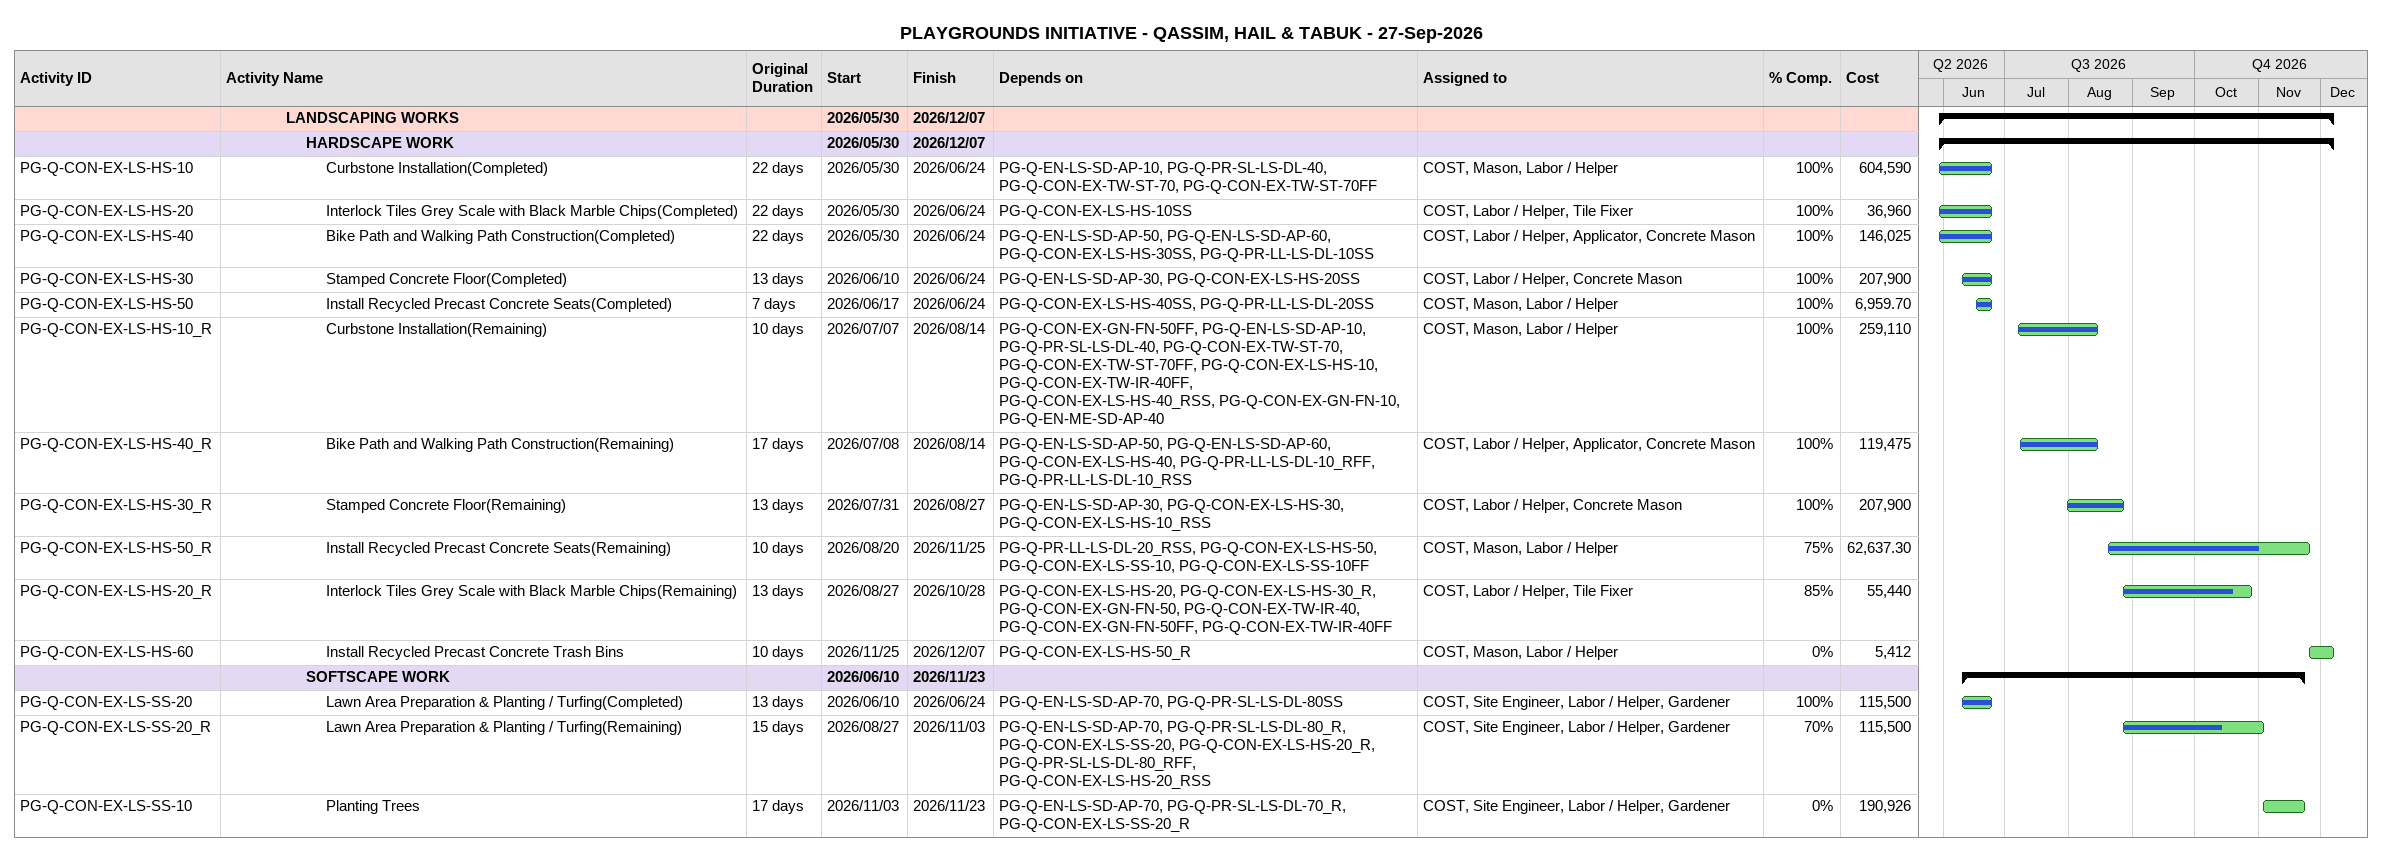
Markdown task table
PLAYGROUNDS INITIATIVE - QASSIM, HAIL & TABUK - 27-Sep-2026

| ID | Level | Task | Original duration | Start | Finish | Predecessors | Resources | % complete | Cost |
|---|---|---|---|---|---|---|---|---|---|
|  | 4 | **LANDSCAPING WORKS** |  | 2026-05-30 | 2026-12-07 |  |  |  |  |
|  | 5 | **HARDSCAPE WORK** |  | 2026-05-30 | 2026-12-07 |  |  |  |  |
| PG-Q-CON-EX-LS-HS-10 | 6 | Curbstone Installation(Completed) | 22d | 2026-05-30 | 2026-06-24 | PG-Q-EN-LS-SD-AP-10, PG-Q-PR-SL-LS-DL-40, PG-Q-CON-EX-TW-ST-70, PG-Q-CON-EX-TW-ST-70FF | COST, Mason, Labor / Helper | 100 | 604590 |
| PG-Q-CON-EX-LS-HS-20 | 6 | Interlock Tiles Grey Scale with Black Marble Chips(Completed) | 22d | 2026-05-30 | 2026-06-24 | PG-Q-CON-EX-LS-HS-10SS | COST, Labor / Helper, Tile Fixer | 100 | 36960 |
| PG-Q-CON-EX-LS-HS-40 | 6 | Bike Path and Walking Path Construction(Completed) | 22d | 2026-05-30 | 2026-06-24 | PG-Q-EN-LS-SD-AP-50, PG-Q-EN-LS-SD-AP-60, PG-Q-CON-EX-LS-HS-30SS, PG-Q-PR-LL-LS-DL-10SS | COST, Labor / Helper, Applicator, Concrete Mason | 100 | 146025 |
| PG-Q-CON-EX-LS-HS-30 | 6 | Stamped Concrete Floor(Completed) | 13d | 2026-06-10 | 2026-06-24 | PG-Q-EN-LS-SD-AP-30, PG-Q-CON-EX-LS-HS-20SS | COST, Labor / Helper, Concrete Mason | 100 | 207900 |
| PG-Q-CON-EX-LS-HS-50 | 6 | Install Recycled Precast Concrete Seats(Completed) | 7d | 2026-06-17 | 2026-06-24 | PG-Q-CON-EX-LS-HS-40SS, PG-Q-PR-LL-LS-DL-20SS | COST, Mason, Labor / Helper | 100 | 6959.70 |
| PG-Q-CON-EX-LS-HS-10_R | 6 | Curbstone Installation(Remaining) | 10d | 2026-07-07 | 2026-08-14 | PG-Q-CON-EX-GN-FN-50FF, PG-Q-EN-LS-SD-AP-10, PG-Q-PR-SL-LS-DL-40, PG-Q-CON-EX-TW-ST-70, PG-Q-CON-EX-TW-ST-70FF, PG-Q-CON-EX-LS-HS-10, PG-Q-CON-EX-TW-IR-40FF, PG-Q-CON-EX-LS-HS-40_RSS, PG-Q-CON-EX-GN-FN-10, PG-Q-EN-ME-SD-AP-40 | COST, Mason, Labor / Helper | 100 | 259110 |
| PG-Q-CON-EX-LS-HS-40_R | 6 | Bike Path and Walking Path Construction(Remaining) | 17d | 2026-07-08 | 2026-08-14 | PG-Q-EN-LS-SD-AP-50, PG-Q-EN-LS-SD-AP-60, PG-Q-CON-EX-LS-HS-40, PG-Q-PR-LL-LS-DL-10_RFF, PG-Q-PR-LL-LS-DL-10_RSS | COST, Labor / Helper, Applicator, Concrete Mason | 100 | 119475 |
| PG-Q-CON-EX-LS-HS-30_R | 6 | Stamped Concrete Floor(Remaining) | 13d | 2026-07-31 | 2026-08-27 | PG-Q-EN-LS-SD-AP-30, PG-Q-CON-EX-LS-HS-30, PG-Q-CON-EX-LS-HS-10_RSS | COST, Labor / Helper, Concrete Mason | 100 | 207900 |
| PG-Q-CON-EX-LS-HS-50_R | 6 | Install Recycled Precast Concrete Seats(Remaining) | 10d | 2026-08-20 | 2026-11-25 | PG-Q-PR-LL-LS-DL-20_RSS, PG-Q-CON-EX-LS-HS-50, PG-Q-CON-EX-LS-SS-10, PG-Q-CON-EX-LS-SS-10FF | COST, Mason, Labor / Helper | 75 | 62637.30 |
| PG-Q-CON-EX-LS-HS-20_R | 6 | Interlock Tiles Grey Scale with Black Marble Chips(Remaining) | 13d | 2026-08-27 | 2026-10-28 | PG-Q-CON-EX-LS-HS-20, PG-Q-CON-EX-LS-HS-30_R, PG-Q-CON-EX-GN-FN-50, PG-Q-CON-EX-TW-IR-40, PG-Q-CON-EX-GN-FN-50FF, PG-Q-CON-EX-TW-IR-40FF | COST, Labor / Helper, Tile Fixer | 85 | 55440 |
| PG-Q-CON-EX-LS-HS-60 | 6 | Install Recycled Precast Concrete Trash Bins | 10d | 2026-11-25 | 2026-12-07 | PG-Q-CON-EX-LS-HS-50_R | COST, Mason, Labor / Helper | 0 | 5412 |
|  | 5 | **SOFTSCAPE WORK** |  | 2026-06-10 | 2026-11-23 |  |  |  |  |
| PG-Q-CON-EX-LS-SS-20 | 6 | Lawn Area Preparation & Planting / Turfing(Completed) | 13d | 2026-06-10 | 2026-06-24 | PG-Q-EN-LS-SD-AP-70, PG-Q-PR-SL-LS-DL-80SS | COST, Site Engineer, Labor / Helper, Gardener | 100 | 115500 |
| PG-Q-CON-EX-LS-SS-20_R | 6 | Lawn Area Preparation & Planting / Turfing(Remaining) | 15d | 2026-08-27 | 2026-11-03 | PG-Q-EN-LS-SD-AP-70, PG-Q-PR-SL-LS-DL-80_R, PG-Q-CON-EX-LS-SS-20, PG-Q-CON-EX-LS-HS-20_R, PG-Q-PR-SL-LS-DL-80_RFF, PG-Q-CON-EX-LS-HS-20_RSS | COST, Site Engineer, Labor / Helper, Gardener | 70 | 115500 |
| PG-Q-CON-EX-LS-SS-10 | 6 | Planting Trees | 17d | 2026-11-03 | 2026-11-23 | PG-Q-EN-LS-SD-AP-70, PG-Q-PR-SL-LS-DL-70_R, PG-Q-CON-EX-LS-SS-20_R | COST, Site Engineer, Labor / Helper, Gardener | 0 | 190926 |
